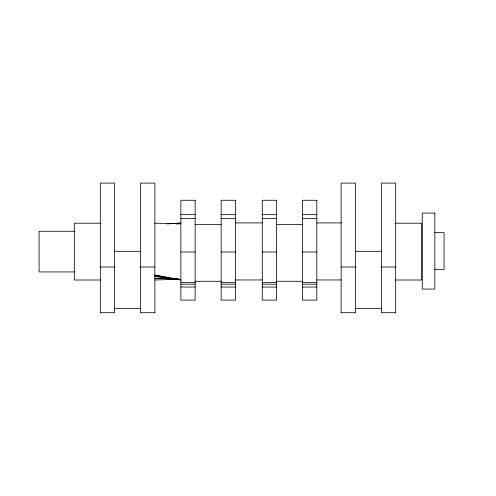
<?xml version="1.0" encoding="UTF-8"?>
<svg xmlns="http://www.w3.org/2000/svg" width="496" height="496" viewBox="0 0 496 496"><rect width="100%" height="100%" fill="white"/><g stroke="black" fill="none" stroke-linecap="round" stroke-linejoin="round"><path stroke-width="0.74" d="M167.102 223.95L180.873 222.909M176.285 223.932L180.873 223.727L154.857 223.206M154.857 280.004L178.579 279.211M180.873 214.669L195.139 214.669M221.148 214.669L235.414 214.669M262.266 214.669L276.532 214.669M302.541 214.669L316.808 214.669M180.873 218.519L195.139 218.519M221.148 218.519L235.414 218.519M262.266 218.519L276.532 218.519M302.541 218.519L316.808 218.519M235.414 222.909L262.266 222.909M316.808 222.909L341.285 222.909M100.316 223.206L74.307 223.206L74.307 280.004L100.316 280.004M395.684 223.206L421.693 223.206L421.693 280.004L395.684 280.004M195.139 224.558L221.148 224.558M276.532 224.558L302.541 224.558M74.307 231.272L39.066 231.272L39.066 271.938L74.307 271.938M434.837 232.649L444.069 232.649L444.069 269.52L434.837 269.52M114.582 251.317L140.597 251.317M355.403 251.317L381.418 251.317M180.873 252.011L195.139 252.011M221.148 252.011L235.414 252.011M262.266 252.011L276.532 252.011M302.541 252.011L316.808 252.011M100.316 267.015L114.582 267.015M140.597 267.015L154.857 267.015M341.143 267.015L355.403 267.015M381.418 267.015L395.684 267.015M235.414 279.955L262.266 279.955M316.808 279.955L341.285 279.955M195.139 281.282L221.148 281.282M276.532 281.282L302.541 281.282M180.873 282.478L195.139 282.478M221.148 282.478L235.414 282.478M262.266 282.478L276.532 282.478M302.541 282.478L316.808 282.478M180.873 284.183L195.139 284.183M221.148 284.183L235.414 284.183M262.266 284.183L276.532 284.183M302.541 284.183L316.808 284.183M180.873 287.035L195.139 287.035M221.148 287.035L235.414 287.035M262.266 287.035L276.532 287.035M302.541 287.035L316.808 287.035M114.582 308.345L140.597 308.345M355.403 308.345L381.418 308.345M100.316 312.691L114.582 312.691M140.597 312.691L154.857 312.691M341.143 312.691L355.403 312.691M381.418 312.691L395.684 312.691M176.285 278.994L178.579 279.062L175.516 278.994M163.277 277.289L154.857 276.39L180.873 279.893L154.857 275.113L180.873 279.955M165.571 277.531L167.102 277.698M395.684 312.895L395.684 183.105L381.418 183.105L381.418 312.895M355.403 312.895L355.403 183.105L341.143 183.105L341.143 312.895M154.857 312.895L154.857 183.105L140.597 183.105L140.597 312.895M114.582 312.895L114.582 183.105L100.316 183.105L100.316 312.895M195.139 200.266L180.873 200.266L180.873 300.105L195.139 300.105L195.139 200.266M235.414 200.266L221.148 200.266L221.148 300.105L235.414 300.105L235.414 200.266M276.532 200.266L262.266 200.266L262.266 300.105L276.532 300.105L276.532 200.266M316.808 200.266L302.541 200.266L302.541 300.105L316.808 300.105L316.808 200.266M434.837 213.094L422.251 213.094L422.251 289.075L434.837 289.075L434.837 213.094M173.984 278.919L154.857 278.33L173.984 278.944"/></g></svg>
